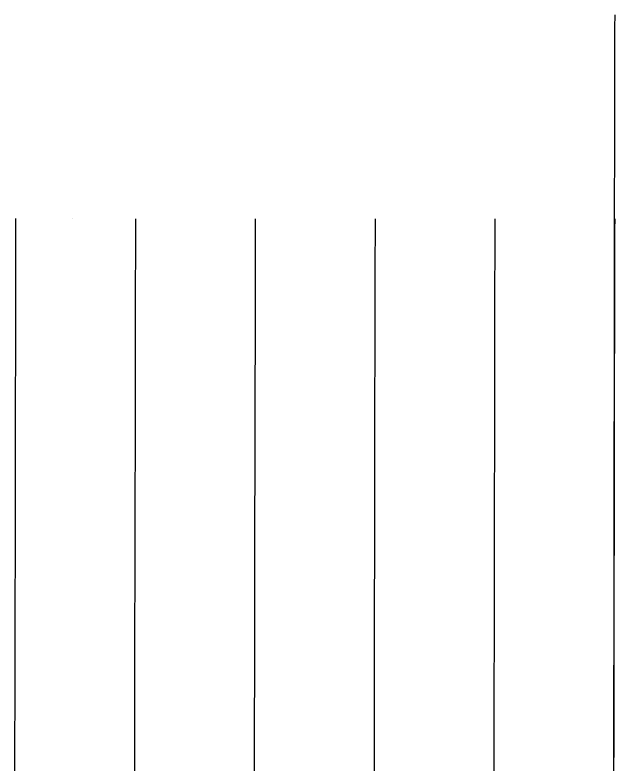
# Model space of a CAD drawing. Extents: x -0.49 to 6.91, y -0.57 to 8.11.
# Drawn here: x 0.289 to 2.888, y 4.862 to 8.108 of the extents above; entities that cross this region are included whole.
import ezdxf

# ---------------------------------------------------------------- set-up
doc = ezdxf.new("R2010")
doc.units = 0
for name, color, linetype in [('split_lines', 7, 'CONTINUOUS'), ('split_lines_copy', 7, 'CONTINUOUS'), ('topo_grid', 7, 'CONTINUOUS'), ('water', 7, 'CONTINUOUS')]:
    doc.layers.add(name, color=color, linetype=linetype)

msp = doc.modelspace()

# ---------------------------------------------------------------- linework, layer by layer
at = {"layer": 'split_lines', "color": 7}
msp.add_lwpolyline([(2.882909, 4.825599), (2.882909, 4.887935), (2.882909, 4.949662), (2.883438, 5.011998), (2.883438, 5.074334), (2.883438, 5.136061), (2.883438, 5.198397), (2.883438, 5.260098), (2.883968, 5.322407), (2.883968, 5.38477), (2.883968, 5.446444), (2.883968, 5.508806), (2.883968, 5.570507), (2.883968, 5.632843), (2.884497, 5.695179), (2.884497, 5.756906), (2.884497, 5.819242), (2.884497, 5.880943), (2.884497, 5.943305), (2.885026, 6.005641), (2.885026, 6.067342), (2.885026, 6.129651), (2.885026, 6.191352), (2.885026, 6.253714), (2.885026, 6.31605), (2.885555, 6.377751), (2.885555, 6.440087), (2.885555, 6.501814), (2.885555, 6.56415), (2.885555, 6.626486), (2.885555, 6.688213), (2.886084, 6.750549), (2.886084, 6.81225), (2.886084, 6.874559), (2.886084, 6.936921), (2.886084, 6.998622), (2.886613, 7.060958), (2.886613, 7.122659), (2.886613, 7.184995), (2.886613, 7.246695), (2.886613, 7.309031), (2.886613, 7.371394), (2.887143, 7.433121), (2.887143, 7.49543), (2.887143, 7.557158), (2.887143, 7.619493), (2.887143, 7.681829), (2.887672, 7.743504), (2.887672, 7.805866), (2.887672, 7.867567), (2.887672, 7.929903), (2.887672, 7.992238), (2.887672, 8.053939), (2.888201, 8.10802)], dxfattribs=at)
at = {"layer": 'split_lines_copy', "color": 7}
msp.add_lwpolyline([(2.882909, 4.825599), (2.882909, 4.887935), (2.882909, 4.949662), (2.883438, 5.011998), (2.883438, 5.074334), (2.883438, 5.136061), (2.883438, 5.198397), (2.883438, 5.260098), (2.883968, 5.322407), (2.883968, 5.38477), (2.883968, 5.446444), (2.883968, 5.508806), (2.883968, 5.570507), (2.883968, 5.632843), (2.884497, 5.695179), (2.884497, 5.756906), (2.884497, 5.819242), (2.884497, 5.880943), (2.884497, 5.943305), (2.885026, 6.005641), (2.885026, 6.067342), (2.885026, 6.129651), (2.885026, 6.191352), (2.885026, 6.253714), (2.885026, 6.31605), (2.885555, 6.377751), (2.885555, 6.440087), (2.885555, 6.501814), (2.885555, 6.56415), (2.885555, 6.626486), (2.885555, 6.688213), (2.886084, 6.750549), (2.886084, 6.81225), (2.886084, 6.874559), (2.886084, 6.936921), (2.886084, 6.998622), (2.886613, 7.060958), (2.886613, 7.122659), (2.886613, 7.184995), (2.886613, 7.246695), (2.886613, 7.309031), (2.886613, 7.371394), (2.887143, 7.433121), (2.887143, 7.49543), (2.887143, 7.557158), (2.887143, 7.619493), (2.887143, 7.681829), (2.887672, 7.743504), (2.887672, 7.805866), (2.887672, 7.867567), (2.887672, 7.929903), (2.887672, 7.992238), (2.887672, 8.053939), (2.888201, 8.10802)], dxfattribs=at)
at = {"layer": 'topo_grid', "color": 7}
for points in [[(0.288767, 4.817688), (0.288767, 4.868832), (0.288767, 4.920505), (0.288767, 4.972178), (0.288767, 5.023322), (0.289294, 5.074995), (0.289294, 5.126139), (0.289294, 5.177813), (0.289294, 5.229459), (0.289294, 5.280603), (0.289294, 5.332276), (0.289823, 5.38342), (0.289823, 5.435093), (0.289823, 5.486766), (0.289823, 5.53791), (0.289823, 5.589584), (0.289823, 5.640728), (0.29035, 5.692401), (0.29035, 5.744074), (0.29035, 5.795191), (0.29035, 5.846864), (0.29035, 5.898008), (0.290876, 5.949681), (0.290876, 6.001355), (0.290876, 6.052499), (0.290876, 6.104172), (0.290876, 6.155316), (0.290876, 6.206989), (0.291403, 6.258662), (0.291403, 6.309806), (0.291403, 6.361479), (0.291403, 6.412623), (0.291403, 6.464296), (0.291403, 6.515943), (0.291929, 6.567087), (0.291929, 6.61876), (0.291929, 6.669904), (0.291929, 6.721577), (0.291929, 6.77325), (0.292458, 6.824394), (0.292458, 6.876067), (0.292458, 6.927211), (0.292458, 6.978884), (0.292458, 7.030531), (0.292985, 7.081675), (0.292985, 7.133348), (0.292985, 7.184492), (0.292985, 7.225635)], [(0.807581, 4.81663), (0.807581, 4.868303), (0.807581, 4.919447), (0.808107, 4.97112), (0.808107, 5.022264), (0.808107, 5.073937), (0.808107, 5.12561), (0.808107, 5.176754), (0.808107, 5.228427), (0.808634, 5.279571), (0.808634, 5.331218), (0.808634, 5.382891), (0.808634, 5.434035), (0.808634, 5.485708), (0.808634, 5.536852), (0.80916, 5.588525), (0.80916, 5.640198), (0.80916, 5.691342), (0.80916, 5.743015), (0.80916, 5.794159), (0.809687, 5.845833), (0.809687, 5.897479), (0.809687, 5.948623), (0.809687, 6.000296), (0.809687, 6.05144), (0.809687, 6.103113), (0.810213, 6.154786), (0.810213, 6.20593), (0.810213, 6.257604), (0.810213, 6.308748), (0.810213, 6.360421), (0.810213, 6.411565), (0.81074, 6.463238), (0.81074, 6.514911), (0.81074, 6.566028), (0.81074, 6.617701), (0.81074, 6.668845), (0.811266, 6.720519), (0.811266, 6.772192), (0.811266, 6.823336), (0.811266, 6.875009), (0.811266, 6.926153), (0.811266, 6.977826), (0.811793, 7.029499), (0.811793, 7.080643), (0.811793, 7.13229), (0.811793, 7.183434), (0.811793, 7.225105)], [(1.3264, 4.815571), (1.3264, 4.867245), (1.326927, 4.918389), (1.326927, 4.970062), (1.326927, 5.021735), (1.326927, 5.072879), (1.326927, 5.124552), (1.327456, 5.175696), (1.327456, 5.227369), (1.327456, 5.279042), (1.327456, 5.330186), (1.327456, 5.381833), (1.327456, 5.432977), (1.327983, 5.48465), (1.327983, 5.536323), (1.327983, 5.587467), (1.327983, 5.63914), (1.327983, 5.690284), (1.327983, 5.741957), (1.328509, 5.79363), (1.328509, 5.844774), (1.328509, 5.896447), (1.328509, 5.947565), (1.328509, 5.999238), (1.329036, 6.050911), (1.329036, 6.102055), (1.329036, 6.153728), (1.329036, 6.204872), (1.329036, 6.256545), (1.329036, 6.308218), (1.329562, 6.359362), (1.329562, 6.411035), (1.329562, 6.462179), (1.329562, 6.513853), (1.329562, 6.565526), (1.330089, 6.61667), (1.330089, 6.668316), (1.330089, 6.71946), (1.330089, 6.771133), (1.330089, 6.822277), (1.330089, 6.87395), (1.330615, 6.925624), (1.330615, 6.976768), (1.330615, 7.028441), (1.330615, 7.079585), (1.330615, 7.131258), (1.330615, 7.182931), (1.331142, 7.225105)], [(1.845749, 4.814513), (1.845749, 4.866186), (1.845749, 4.917859), (1.845749, 4.969003), (1.845749, 5.020676), (1.845749, 5.07182), (1.846275, 5.123494), (1.846275, 5.175167), (1.846275, 5.226311), (1.846275, 5.277984), (1.846275, 5.329128), (1.846802, 5.380801), (1.846802, 5.432448), (1.846802, 5.483591), (1.846802, 5.535265), (1.846802, 5.586409), (1.846802, 5.638082), (1.847329, 5.689226), (1.847329, 5.740899), (1.847329, 5.792572), (1.847329, 5.843716), (1.847329, 5.895389), (1.847329, 5.946533), (1.847855, 5.998206), (1.847855, 6.049853), (1.847855, 6.100997), (1.847855, 6.15267), (1.847855, 6.203814), (1.848382, 6.255487), (1.848382, 6.30716), (1.848382, 6.358304), (1.848382, 6.409977), (1.848382, 6.461121), (1.848382, 6.512794), (1.848911, 6.564467), (1.848911, 6.615611), (1.848911, 6.667284), (1.848911, 6.718931), (1.848911, 6.770075), (1.849437, 6.821748), (1.849437, 6.872892), (1.849437, 6.924565), (1.849437, 6.976238), (1.849437, 7.027382), (1.849437, 7.079055), (1.849964, 7.130199), (1.849964, 7.181873), (1.849964, 7.224576)], [(2.364573, 4.813984), (2.364573, 4.865128), (2.364573, 4.916801), (2.364573, 4.967945), (2.365099, 5.019618), (2.365099, 5.071291), (2.365099, 5.122435), (2.365099, 5.174108), (2.365099, 5.225252), (2.365099, 5.276925), (2.365626, 5.328599), (2.365626, 5.379743), (2.365626, 5.431416), (2.365626, 5.48256), (2.365626, 5.534206), (2.366152, 5.585879), (2.366152, 5.637023), (2.366152, 5.688696), (2.366152, 5.73984), (2.366152, 5.791514), (2.366152, 5.843187), (2.366679, 5.894331), (2.366679, 5.946004), (2.366679, 5.997148), (2.366679, 6.048821), (2.366679, 6.099965), (2.367205, 6.151611), (2.367205, 6.203285), (2.367205, 6.254429), (2.367205, 6.306102), (2.367205, 6.357246), (2.367205, 6.408919), (2.367732, 6.460592), (2.367732, 6.511736), (2.367732, 6.563409), (2.367732, 6.614553), (2.367732, 6.666226), (2.368258, 6.717899), (2.368258, 6.769017), (2.368258, 6.82069), (2.368258, 6.871834), (2.368258, 6.923507), (2.368258, 6.97518), (2.368785, 7.026324), (2.368785, 7.077997), (2.368785, 7.129141), (2.368785, 7.180814), (2.368785, 7.224576)], [(2.883434, 4.812952), (2.883434, 4.864096), (2.883963, 4.915743), (2.883963, 4.967416), (2.883963, 5.01856), (2.883963, 5.070233), (2.883963, 5.121377), (2.883963, 5.17305), (2.884492, 5.224723), (2.884492, 5.275867), (2.884492, 5.32754), (2.884492, 5.378684), (2.884492, 5.430357), (2.885021, 5.48203), (2.885021, 5.533174), (2.885021, 5.584821), (2.885021, 5.635965), (2.885021, 5.687638), (2.885021, 5.739311), (2.88555, 5.790455), (2.88555, 5.842128), (2.88555, 5.893272), (2.88555, 5.944945), (2.88555, 5.996619), (2.88555, 6.047763), (2.886079, 6.099436), (2.886079, 6.15058), (2.886079, 6.202226), (2.886079, 6.253899), (2.886079, 6.305043), (2.886609, 6.356716), (2.886609, 6.40786), (2.886609, 6.459534), (2.886609, 6.510678), (2.886609, 6.562351), (2.886609, 6.614024), (2.887138, 6.665168), (2.887138, 6.716841), (2.887138, 6.767985), (2.887138, 6.819658), (2.887138, 6.871305), (2.887667, 6.922449), (2.887667, 6.974122), (2.887667, 7.025266), (2.887667, 7.076939), (2.887667, 7.128612), (2.887667, 7.179756), (2.888196, 7.224576)]]:
    msp.add_lwpolyline(points, dxfattribs=at)
at = {"layer": 'water', "color": 4}
msp.add_lwpolyline([(0.53658, 7.225105), (0.53658, 7.225105)], close=True, dxfattribs=at)

doc.saveas('drawing.dxf')
